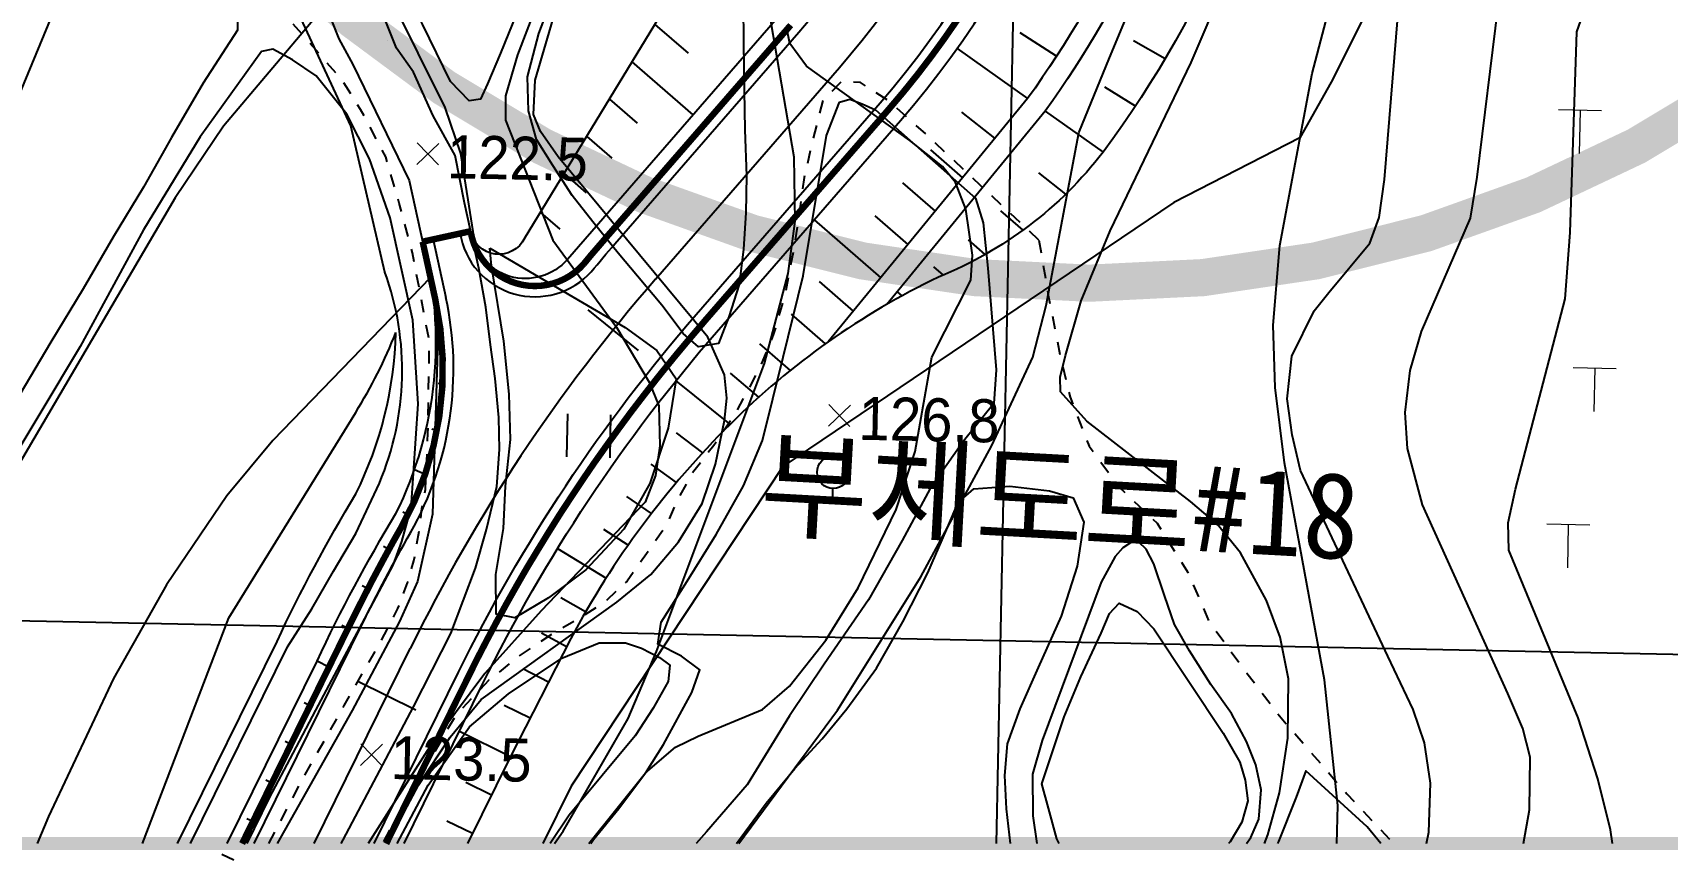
# Model space of a CAD drawing. Header units: metres. Extents: x 3558 to 3726, y 2272 to 2391.
# Drawn here: x 3689.23 to 3701.88, y 2304.1 to 2310.5 of the extents above; entities that cross this region are included whole.
import ezdxf
from ezdxf.lldxf.tags import DXFTag

# ---------------------------------------------------------------- set-up
doc = ezdxf.new("R2010")
doc.units = ezdxf.units.M
doc.header["$LTSCALE"] = 0.3
doc.linetypes.add('A-HIDDN01', pattern=[0.375, 0.25, -0.125])
for name, color, linetype in [('AB002', 7, 'Continuous'), ('AC003', 112, 'A-HIDDN01'), ('AD006', 9, 'Continuous'), ('BA010', 5, 'Continuous'), ('CA-ALGN-CNTL-부체18', 2, 'Continuous'), ('CA-ALGN-STSM-부체18', 2, 'Continuous'), ('CA-BORD-ROAD-부체18', 7, 'Continuous'), ('CA-TEXT', 3, 'Continuous'), ('CA002', 7, 'Continuous'), ('CA003', 8, 'Continuous'), ('CA004', 82, 'Continuous'), ('CA005', 81, 'Continuous'), ('CD-SDLB-TYP2', 3, 'H-DICHB02'), ('CD-SDLL-TYP4', 4, 'H-DICHL04'), ('CD-SDLV-TYP1', 4, 'H-DICHV01'), ('CE-SLOP-BORD', 4, 'Continuous'), ('CE-SLOP-CUTT', 2, 'Continuous'), ('CE-SLOP-FILL', 1, 'Continuous'), ('CX-COMM', 3, 'Continuous'), ('CZ-GRID', 1, 'Continuous'), ('CZ-HIDL', 2, 'A-DASHD01'), ('CZ-LIN1', 7, 'Continuous'), ('DA001', 80, 'A-DASHD01'), ('SI010', 8, 'Continuous'), ('SI011', 72, 'Continuous')]:
    doc.layers.add(name, color=color, linetype=linetype)
doc.styles.add('GHS', font='돋움.ttf')
doc.styles.get("Standard").update_dxf_attribs({"font": '돋움.ttf'})
tags = doc.linetypes.add('A-DASHD01', pattern=[0.75, 0.5, -0.25]).pattern_tags.tags
tags[6:7] = [DXFTag(74, 4), DXFTag(75, 0), DXFTag(340, '0'), DXFTag(46, 1.0), DXFTag(50, 0.0), DXFTag(44, 0.0), DXFTag(45, 0.0)]
tags[4:5] = [DXFTag(74, 4), DXFTag(75, 0), DXFTag(340, '0'), DXFTag(46, 1.0), DXFTag(50, 0.0), DXFTag(44, 0.0), DXFTag(45, 0.0)]
doc.linetypes.add('H-DICHB01', pattern='A,1e-05,[43,kscals.shx,S=0.1,R=0,X=0,Y=0],-0.666667,["B1",Standard,S=0.2,R=0,X=0,Y=-0.1],-0.383333', length=1.05001)
doc.linetypes.add('H-DICHB02', pattern='A,1e-05,[43,kscals.shx,S=0.1,R=0,X=0,Y=0],-0.633333,["B2",Standard,S=0.2,R=0,X=0,Y=-0.1],-0.416667', length=1.05001)
doc.linetypes.add('H-DICHL04', pattern='A,0.9,[32,kscals.shx,S=0.1,R=0,X=0,Y=0],-0.333333,["L4",Standard,S=0.2,R=0,X=0,Y=-0.1],-0.416667', length=1.65)
doc.linetypes.add('H-DICHV01', pattern='A,0.9,[32,kscals.shx,S=0.1,R=360,X=0,Y=0],-0.333333,["V1",Standard,S=0.2,R=360,X=0,Y=-0.1],-0.416667', length=1.65)
doc.linetypes.add('H-DICHV01R', pattern='A,0.9,[32,kscals.shx,S=0.1,R=0,X=0,Y=0],-0.666667,["V1",Standard,S=0.2,R=180,X=0,Y=0.1],-0.083333', length=1.65)

# ---------------------------------------------------------------- blocks, each defined once
blk = doc.blocks.new('CA002')
at = {"layer": 'CA002', "color": 8, "lineweight": 0}
for points in [[(-0.5, 0.5), (0.5, -0.5)], [(0.5, 0.5), (-0.5, -0.5)]]:
    blk.add_lwpolyline(points, dxfattribs=at)
blk = doc.blocks.new('AB002')
at = {"layer": 'AB002', "color": 8, "lineweight": 0, "flags": 128}
for points in [[(0, 0), (0, 2)], [(-1, 0), (1, 0)]]:
    blk.add_lwpolyline(points, dxfattribs=at)

msp = doc.modelspace()

# ---------------------------------------------------------------- linework, layer by layer
at = {"layer": 'AC003', "flags": 128}
for points, elevation in [([(3691.054, 2304.227), (3691.298, 2304.695), (3691.637, 2305.297), (3691.917, 2305.785), (3692.053, 2306.047), (3692.128, 2306.246), (3692.177, 2306.415), (3692.217, 2306.646), (3692.238, 2306.822), (3692.266, 2306.968), (3692.285, 2307.404), (3692.296, 2308.116), (3692.165, 2308.8), (3692.063, 2309.184), (3691.959, 2309.543), (3691.764, 2309.909), (3691.627, 2310.128), (3691.459, 2310.323), (3691.308, 2310.495), (3691.186, 2310.634), (3690.941, 2310.836), (3690.698, 2310.981), (3690.444, 2311.031), (3690.216, 2311.06), (3690.018, 2311.073), (3689.717, 2311.059)], 20.198), ([(3697.013, 2308.899), (3696.562, 2309.32), (3696.143, 2309.715), (3695.845, 2309.981), (3695.631, 2310.117), (3695.488, 2310.128), (3695.34, 2309.978), (3695.264, 2309.678), (3695.196, 2309.382), (3695.157, 2309.095), (3695.113, 2308.814), (3695.046, 2308.468), (3694.96, 2308.172), (3694.855, 2307.916), (3694.667, 2307.563), (3694.497, 2307.308), (3694.329, 2307.093), (3694.217, 2306.887), (3694.123, 2306.679), (3693.977, 2306.471), (3693.826, 2306.259), (3693.639, 2306.085), (3693.453, 2305.969), (3693.24, 2305.845), (3692.992, 2305.681), (3692.757, 2305.491), (3692.499, 2305.218), (3692.313, 2304.897), (3692.093, 2304.528), (3691.933, 2304.227)], 21.187), ([(3697.013, 2308.899), (3697.083, 2308.485), (3697.181, 2307.988), (3697.255, 2307.682), (3697.401, 2307.304), (3697.633, 2306.987), (3697.927, 2306.706), (3698.163, 2306.33), (3698.33, 2305.945), (3698.622, 2305.547), (3698.874, 2305.217), (3699.395, 2304.613), (3699.736, 2304.251), (3699.762, 2304.227)], 23.062)]:
    msp.add_lwpolyline(points, dxfattribs=dict(at, elevation=elevation))
at = {"layer": 'AD006', "flags": 128}
for points, elevation in [([(3691.481, 2310.74), (3691.595, 2310.457), (3691.703, 2310.257), (3692.14, 2309.359), (3692.357, 2308.371), (3692.358, 2308.046), (3692.321, 2306.777), (3692.205, 2306.256), (3692.066, 2305.945), (3691.698, 2305.257), (3691.117, 2304.227)], 20.108), ([(3691.613, 2304.227), (3691.628, 2304.257), (3692.174, 2305.286), (3692.462, 2305.852), (3692.654, 2306.358), (3692.739, 2306.657), (3692.819, 2306.99), (3692.838, 2307.278), (3692.833, 2307.525), (3692.804, 2307.827), (3692.769, 2308.088), (3692.734, 2308.38), (3692.678, 2308.68), (3692.567, 2309.186), (3692.496, 2309.554), (3692.325, 2309.861), (3692.172, 2310.199), (3692.042, 2310.385), (3691.95, 2310.617)], 20.228)]:
    msp.add_lwpolyline(points, dxfattribs=dict(at, elevation=elevation))
at = {"layer": 'BA010', "elevation": 21.18, "flags": 128}
for points in [[(3697.17, 2304.227), (3697.151, 2304.265), (3697.086, 2304.501), (3697.036, 2304.689), (3697.105, 2304.899), (3697.208, 2305.207), (3697.338, 2305.518), (3697.495, 2305.855), (3697.558, 2306.007), (3697.633, 2306.087), (3697.773, 2306.023), (3697.902, 2305.89), (3698.438, 2305.081)], [(3698.438, 2305.081), (3698.568, 2304.856), (3698.609, 2304.717), (3698.63, 2304.558), (3698.584, 2304.394), (3698.492, 2304.241), (3698.48, 2304.227)]]:
    msp.add_lwpolyline(points, dxfattribs=at)
at = {"layer": 'CA-ALGN-CNTL-부체18', "color": 1}
for p, q in [((3694.046, 2308.596), (3695.469, 2310.234)), ((3691.404, 2304.227), (3692.147, 2305.736))]:
    msp.add_line(p, q, dxfattribs=at)
for centre, radius, start, end in [((3690.437, 2314.607), 6.667, 319.0132, 356.4944), ((3704.111, 2299.851), 13.333, 139.0132, 153.8051)]:
    msp.add_arc(centre, radius, start, end, dxfattribs=at)
at = {"layer": 'CA-ALGN-STSM-부체18'}
for p, q in [((3693.521, 2308.358), (3693.911, 2308.044)), ((3691.743, 2305.483), (3692.192, 2305.262))]:
    msp.add_line(p, q, dxfattribs=at)
at = {"layer": 'CA-BORD-ROAD-부체18', "color": 1, "lineweight": 0, "const_width": 0.05}
for points in [[(3691.962, 2304.227), (3692.416, 2305.152), (3692.596, 2305.516), (3692.596, 2305.516), (3692.667, 2305.659), (3692.741, 2305.802), (3692.816, 2305.943), (3692.893, 2306.084), (3692.972, 2306.224), (3693.052, 2306.363), (3693.135, 2306.5), (3693.219, 2306.637), (3693.304, 2306.773), (3693.392, 2306.907), (3693.481, 2307.041), (3693.571, 2307.173), (3693.664, 2307.304), (3693.758, 2307.434), (3693.853, 2307.563), (3693.951, 2307.691), (3694.049, 2307.817), (3694.106, 2307.888), (3694.106, 2307.888), (3694.207, 2308.012), (3694.31, 2308.135), (3694.414, 2308.257), (3694.423, 2308.268), (3694.423, 2308.268), (3695.847, 2309.906), (3695.847, 2309.906), (3695.963, 2310.043), (3696.075, 2310.182), (3696.184, 2310.325), (3696.278, 2310.454), (3696.278, 2310.454), (3696.38, 2310.601)], [(3693.49, 2308.713), (3693.546, 2308.781), (3693.659, 2308.912), (3693.669, 2308.924), (3693.669, 2308.924), (3695.092, 2310.562)], [(3690.847, 2304.227), (3691.519, 2305.593), (3691.698, 2305.957), (3691.698, 2305.957), (3691.776, 2306.112), (3691.855, 2306.266), (3691.936, 2306.418), (3692.019, 2306.57), (3692.078, 2306.674)]]:
    msp.add_lwpolyline(points, dxfattribs=at)
at = {"layer": 'CA-BORD-ROAD-부체18', "color": 1, "lineweight": 0, "const_width": 0.05, "elevation": 20.228}
for points in [[(3692.615, 2308.967), (3692.244, 2308.886)], [(3692.244, 2308.886), (3692.342, 2308.438)]]:
    msp.add_lwpolyline(points, dxfattribs=at)
at = {"layer": 'CA-BORD-ROAD-부체18', "color": 1, "lineweight": 0, "const_width": 0.05}
for points in [[(3692.615, 2308.967, 0.633874), (3693.49, 2308.713)], [(3692.078, 2306.674, 0.184376), (3692.342, 2308.438)]]:
    msp.add_lwpolyline(points, format="xyb", dxfattribs=at)
at = {"layer": 'CA004', "flags": 128}
for points, elevation in [([(3699.318, 2304.227), (3699.327, 2304.521), (3699.224, 2305.494), (3698.914, 2307.174), (3698.841, 2307.758), (3698.825, 2308.239), (3698.877, 2308.856), (3699.128, 2310.189), (3699.313, 2310.897), (3699.512, 2311.443), (3700.2, 2312.72), (3700.498, 2313.107), (3701.301, 2314.029), (3701.675, 2314.336), (3701.913, 2314.468)], 21.667), ([(3691.973, 2304.227), (3692.213, 2304.68), (3692.458, 2305.05), (3692.697, 2305.342), (3693.747, 2306.096), (3694.01, 2306.309), (3694.225, 2306.562), (3694.406, 2306.859), (3694.51, 2307.165), (3694.579, 2307.503), (3694.597, 2307.675), (3694.58, 2307.856), (3694.451, 2308.147), (3693.293, 2309.544), (3693.156, 2309.739), (3693.102, 2309.871), (3693.115, 2310.135), (3693.35, 2310.939)], 20.833)]:
    msp.add_lwpolyline(points, dxfattribs=dict(at, elevation=elevation))
at = {"layer": 'CA005', "flags": 128}
for points, elevation in [([(3694.554, 2316.978), (3694.634, 2315.769), (3694.603, 2314.944), (3694.483, 2314.332), (3694.186, 2313.392), (3693.195, 2310.901), (3692.977, 2310.332), (3692.886, 2310.015), (3692.884, 2309.826), (3693.251, 2308.897), (3693.743, 2308.225), (3693.996, 2307.798), (3694.071, 2307.616), (3694.079, 2307.307), (3694.046, 2307.076), (3693.967, 2306.87), (3693.161, 2306.028), (3692.724, 2305.543), (3692.278, 2304.945), (3691.823, 2304.227)], 20.667), ([(3694.509, 2316.994), (3694.35, 2316.661), (3693.864, 2315.827), (3693.623, 2315.497), (3693.343, 2314.95), (3692.836, 2313.724), (3692.338, 2312.357), (3692.104, 2311.644), (3691.992, 2311.183), (3691.965, 2310.987), (3691.998, 2310.769), (3692.415, 2309.924), (3692.537, 2309.569), (3692.641, 2308.917), (3692.652, 2308.812), (3692.65, 2308.807)], 20.5), ([(3694.692, 2304.227), (3695.453, 2305.259), (3696.1, 2306.293), (3696.649, 2307.308), (3696.965, 2307.992), (3697.068, 2308.392), (3697.323, 2309.728), (3697.559, 2310.308), (3699.653, 2315.33), (3699.766, 2315.83), (3699.863, 2315.978), (3699.996, 2316.064), (3700.309, 2316.183), (3700.934, 2316.352), (3701.498, 2316.442), (3702.112, 2316.487), (3702.601, 2316.511), (3703.187, 2316.496), (3704.025, 2316.427), (3708.572, 2315.838), (3710.4, 2315.552), (3712.01, 2315.25), (3713.742, 2314.854)], 21.333), ([(3700.012, 2304.227), (3700.029, 2304.315), (3700.043, 2304.694), (3699.997, 2305.006), (3699.908, 2305.266), (3699.712, 2305.677), (3699.038, 2307.114), (3698.973, 2307.39), (3698.934, 2307.67), (3698.971, 2307.999), (3699.143, 2308.351), (3699.256, 2308.493), (3699.573, 2308.875), (3699.645, 2309.072), (3699.688, 2309.368), (3699.815, 2310.943), (3699.925, 2311.327), (3700.073, 2311.62), (3700.301, 2311.952), (3700.712, 2312.42), (3701.203, 2312.893), (3701.738, 2313.343), (3702.267, 2313.71)], 21.833), ([(3700.763, 2304.227), (3700.809, 2304.488), (3700.814, 2304.895), (3700.758, 2305.117), (3700.641, 2305.39), (3699.98, 2306.849), (3699.864, 2307.285), (3699.846, 2307.565), (3699.885, 2307.889), (3699.974, 2308.191), (3700.352, 2309.067), (3700.405, 2309.386), (3700.566, 2310.706), (3700.701, 2311.162), (3700.909, 2311.669), (3701.128, 2312.077), (3701.323, 2312.328), (3701.605, 2312.603), (3702.116, 2313.025)], 22), ([(3698.758, 2304.227), (3698.785, 2304.294), (3698.875, 2304.621), (3698.94, 2305.044), (3698.943, 2305.503), (3698.88, 2305.826), (3698.774, 2306.109), (3698.572, 2306.478), (3698.391, 2306.7), (3698.187, 2306.875), (3697.383, 2307.498), (3697.18, 2307.724), (3697.178, 2307.837), (3697.219, 2308.004), (3697.34, 2308.429), (3697.563, 2308.969), (3698.192, 2310.272), (3699.218, 2312.676)], 21.5), ([(3701.452, 2304.227), (3701.435, 2304.333), (3701.339, 2304.728), (3701.186, 2305.201), (3700.649, 2306.497), (3700.643, 2306.711), (3700.7, 2306.97), (3701.085, 2308.443), (3701.125, 2308.957), (3701.175, 2310.511), (3701.3, 2310.863), (3701.538, 2311.327), (3701.801, 2311.7), (3702.129, 2312.066)], 22.167), ([(3688.354, 2308.167), (3689.532, 2311.014)], 20.167), ([(3691.481, 2310.743), (3691.41, 2310.616), (3690.704, 2309.779), (3690.33, 2309.226), (3687.562, 2304.509), (3687.4, 2304.227)], 20.333), ([(3693.265, 2304.227), (3693.331, 2304.324), (3693.835, 2305.194), (3694.054, 2305.713), (3694.889, 2307.942), (3695.072, 2308.64), (3695.126, 2309.044), (3695.119, 2309.539), (3694.925, 2310.671)], 21), ([(3693.53, 2304.227), (3693.969, 2304.775), (3694.201, 2304.974), (3694.376, 2305.058), (3694.873, 2305.264), (3695.082, 2305.445), (3695.364, 2305.801), (3695.613, 2306.207), (3695.907, 2306.812), (3696.055, 2307.263), (3696.184, 2307.992), (3696.485, 2308.587), (3696.498, 2308.782), (3696.447, 2309.138), (3696.368, 2309.345), (3696.267, 2309.467), (3696.015, 2309.668), (3695.215, 2310.245), (3695.086, 2310.419), (3695.06, 2310.546)], 21.167), ([(3692.304, 2308.61), (3691.084, 2307.347), (3690.729, 2306.92), (3690.263, 2306.229), (3689.851, 2305.506), (3689.348, 2304.438), (3689.26, 2304.227)], 20.5), ([(3698.618, 2304.227), (3698.654, 2304.274), (3698.714, 2304.417), (3698.734, 2304.644), (3698.691, 2304.836), (3698.618, 2305.018), (3698.503, 2305.233), (3698.342, 2305.458), (3698.177, 2305.72), (3698.062, 2305.924), (3697.984, 2306.147), (3697.901, 2306.392), (3697.842, 2306.507), (3697.786, 2306.56), (3697.729, 2306.561), (3697.661, 2306.516), (3697.603, 2306.45), (3697.495, 2306.25)], 21.333), ([(3697.495, 2306.25), (3697.039, 2305.024), (3696.963, 2304.765), (3696.965, 2304.443), (3696.998, 2304.227)], 21.333)]:
    msp.add_lwpolyline(points, dxfattribs=dict(at, elevation=elevation))
at = {"layer": 'CD-SDLB-TYP2', "color": 4, "linetype": 'H-DICHB01', "ltscale": 10, "flags": 128}
msp.add_lwpolyline([(3711.716, 2310.232), (3708.569, 2310.775), (3705.476, 2311.786), (3702.348, 2312.755), (3700.79, 2312.669), (3700.79, 2312.669), (3699.877, 2311.49), (3699.699, 2311.023), (3699.498, 2310.566), (3699.275, 2310.12), (3699.031, 2309.689), (3698.056, 2309.19), (3698.056, 2309.19), (3698.056, 2309.19), (3698.056, 2309.19), (3698.056, 2309.19), (3698.056, 2309.19), (3695.03, 2307.146), (3695.03, 2307.146), (3695.03, 2307.146), (3695.03, 2307.146), (3695.03, 2307.146), (3695.03, 2307.146), (3693.393, 2304.671), (3693.174, 2304.227)], dxfattribs=at)
at = {"layer": 'CD-SDLL-TYP4', "linetype": 'H-DICHL04', "ltscale": 10, "flags": 128}
for points in [[(3691.869, 2304.227), (3692.521, 2305.553, -0.064632), (3694.361, 2308.323), (3695.784, 2309.961, 0.174556), (3697.518, 2314.436)], [(3692.533, 2308.954, 0.633874), (3693.552, 2308.658), (3693.548, 2308.653, -0.005162), (3693.732, 2308.869), (3695.155, 2310.507, 0.175831), (3696.686, 2314.487)], [(3690.94, 2304.227), (3691.773, 2305.92, -0.014665), (3692.15, 2306.633), (3692.15, 2306.633, 0.184376), (3692.423, 2308.455)], [(3692.15, 2306.633, -0.000491), (3692.163, 2306.657, -0.000491)]]:
    msp.add_lwpolyline(points, format="xyb", dxfattribs=at)
at = {"layer": 'CD-SDLL-TYP4', "linetype": 'H-DICHL04', "ltscale": 10, "elevation": 20.228, "flags": 128}
msp.add_lwpolyline([(3692.325, 2308.904), (3692.423, 2308.455)], dxfattribs=at)
at = {"layer": 'CD-SDLV-TYP1', "color": 4, "linetype": 'H-DICHV01R', "ltscale": 10, "flags": 128}
msp.add_lwpolyline([(3690.448, 2304.227), (3691.198, 2305.751), (3691.198, 2305.751), (3691.387, 2306.043), (3691.553, 2306.336), (3691.726, 2306.627), (3691.909, 2307.017, 0.188984), (3691.952, 2308.65), (3691.952, 2308.65), (3691.952, 2308.65), (3691.689, 2309.784), (3691.237, 2310.756), (3691.193, 2311.281), (3691.04, 2312.093)], format="xyb", dxfattribs=at)
at = {"layer": 'CE-SLOP-BORD', "color": 11}
for points in [[(3692.101, 2304.227), (3692.708, 2305.461, -0.064632), (3694.518, 2308.186), (3695.941, 2309.824, 0.172928), (3697.725, 2314.385)], [(3699.043, 2313.343, -0.126923), (3697.509, 2309.578, -0.132633), (3696.237, 2308.612, 0.084478), (3694.623, 2307.472, 0.074569), (3693.39, 2305.815), (3692.925, 2304.902), (3692.592, 2304.227)], [(3696.271, 2313.056, -0.086791), (3695.361, 2311.106, -0.017052), (3695.009, 2310.64), (3693.364, 2308.749, -0.642195), (3692.615, 2308.967)], [(3693.033, 2308.911), (3694.668, 2311.599, 0.075842), (3695.281, 2313.07, 0.075842)], [(3698.208, 2312.862, -0.103159), (3696.925, 2309.994), (3695.382, 2308.11)], [(3698.369, 2312.818, -0.102844), (3697.061, 2309.897), (3695.835, 2308.4)], [(3690.732, 2304.227), (3691.427, 2305.639, -0.027084), (3692.037, 2306.781, 0.182946), (3692.244, 2308.886)], [(3692.615, 2308.967, 0.633874), (3693.49, 2308.713)], [(3693.033, 2308.911, -0.709818), (3692.615, 2308.967, 1.439349)], [(3692.078, 2306.674, 0.184376), (3692.342, 2308.438)], [(3690.348, 2304.227), (3691.117, 2305.791, -0.027084), (3691.727, 2306.933, 0.109003), (3692.037, 2308.182)], [(3690.745, 2305.974), (3691.726, 2307.565, 0.043531), (3692.037, 2308.182, 0.043531)]]:
    msp.add_lwpolyline(points, format="xyb", dxfattribs=at)
for points in [[(3691.962, 2304.227), (3692.416, 2305.152), (3692.596, 2305.516), (3692.596, 2305.516), (3692.667, 2305.659), (3692.741, 2305.802), (3692.816, 2305.943), (3692.893, 2306.084), (3692.972, 2306.224), (3693.052, 2306.363), (3693.135, 2306.5), (3693.219, 2306.637), (3693.304, 2306.773), (3693.392, 2306.907), (3693.481, 2307.041), (3693.571, 2307.173), (3693.664, 2307.304), (3693.758, 2307.434), (3693.853, 2307.563), (3693.951, 2307.691), (3694.049, 2307.817), (3694.106, 2307.888), (3694.106, 2307.888), (3694.207, 2308.012), (3694.31, 2308.135), (3694.414, 2308.257), (3694.423, 2308.268), (3694.423, 2308.268), (3695.847, 2309.906), (3695.847, 2309.906), (3695.963, 2310.043), (3696.075, 2310.182), (3696.184, 2310.325), (3696.278, 2310.454), (3696.278, 2310.454), (3696.38, 2310.601)], [(3693.49, 2308.713), (3693.546, 2308.781), (3693.659, 2308.912), (3693.669, 2308.924), (3693.669, 2308.924), (3695.092, 2310.562)], [(3690.847, 2304.227), (3691.519, 2305.593), (3691.698, 2305.957), (3691.698, 2305.957), (3691.776, 2306.112), (3691.855, 2306.266), (3691.936, 2306.418), (3692.019, 2306.57), (3692.078, 2306.674)], [(3690.076, 2304.227), (3690.745, 2305.974)], [(3690.348, 2304.227), (3691.117, 2305.791)]]:
    msp.add_lwpolyline(points, dxfattribs=at)
at = {"layer": 'CE-SLOP-BORD', "color": 11, "elevation": 20.228}
for points in [[(3692.615, 2308.967), (3692.244, 2308.886)], [(3692.244, 2308.886), (3692.342, 2308.438)]]:
    msp.add_lwpolyline(points, dxfattribs=at)
at = {"layer": 'CE-SLOP-CUTT', "color": 11}
for p, q in [((3694.041, 2310.568), (3694.299, 2310.344)), ((3697.15, 2310.322), (3696.867, 2310.503)), ((3696.38, 2310.381), (3696.925, 2309.994)), ((3697.989, 2310.302), (3697.746, 2310.441)), ((3694.338, 2309.868), (3693.865, 2310.279)), ((3697.759, 2309.934), (3697.524, 2310.083)), ((3693.689, 2309.99), (3693.904, 2309.804)), ((3696.673, 2309.686), (3696.417, 2309.888)), ((3697.061, 2309.897), (3697.509, 2309.578)), ((3693.514, 2309.701), (3693.707, 2309.533)), ((3696.423, 2309.381), (3696.176, 2309.596)), ((3693.338, 2309.413), (3693.51, 2309.263)), ((3697.22, 2309.254), (3697.012, 2309.418)), ((3696.212, 2309.123), (3695.961, 2309.341)), ((3693.155, 2309.112), (3693.306, 2308.984)), ((3696.89, 2308.976), (3696.719, 2309.124)), ((3695.273, 2309.056), (3695.789, 2308.607)), ((3696.001, 2308.865), (3695.746, 2309.086)), ((3696.598, 2308.787), (3696.468, 2308.901)), ((3696.274, 2308.628), (3696.2, 2308.692)), ((3695.578, 2308.349), (3695.316, 2308.577)), ((3695.915, 2308.498), (3695.952, 2308.466)), ((3695.362, 2308.096), (3695.099, 2308.324)), ((3695.09, 2307.89), (3694.854, 2308.095)), ((3694.846, 2307.683), (3694.626, 2307.869)), ((3694.203, 2307.81), (3694.623, 2307.472)), ((3694.411, 2307.252), (3694.209, 2307.406)), ((3694.208, 2307.022), (3694.013, 2307.163)), ((3694.016, 2306.783), (3693.825, 2306.914)), ((3693.834, 2306.536), (3693.646, 2306.659)), ((3693.288, 2306.512), (3693.663, 2306.282)), ((3693.504, 2306.02), (3693.314, 2306.13)), ((3693.357, 2305.75), (3693.163, 2305.857)), ((3693.218, 2305.477), (3693.019, 2305.58)), ((3693.076, 2305.199), (3692.876, 2305.297)), ((3692.529, 2305.096), (3692.925, 2304.902)), ((3692.777, 2304.603), (3692.579, 2304.7)), ((3692.63, 2304.304), (3692.432, 2304.401))]:
    msp.add_line(p, q, dxfattribs=at)
at = {"layer": 'CE-SLOP-FILL', "color": 11}
for p, q in [((3691.983, 2306.504), (3691.942, 2306.527)), ((3691.82, 2306.199), (3691.776, 2306.222)), ((3691.666, 2305.892), (3691.619, 2305.915)), ((3691.519, 2305.593), (3691.427, 2305.639)), ((3691.372, 2305.294), (3691.326, 2305.317)), ((3691.225, 2304.995), (3691.179, 2305.018)), ((3691.078, 2304.696), (3691.031, 2304.719)), ((3690.931, 2304.397), (3690.884, 2304.419)), ((3690.783, 2304.098), (3690.691, 2304.143))]:
    msp.add_line(p, q, dxfattribs=at)
for points in [[(3692.349, 2308.407), (3692.332, 2308.406)], [(3692.393, 2308.095), (3692.37, 2308.095)], [(3692.397, 2307.786), (3692.364, 2307.788)], [(3692.354, 2307.423), (3692.314, 2307.435)], [(3692.263, 2307.085), (3692.18, 2307.12)], [(3692.13, 2306.772), (3692.091, 2306.793)]]:
    msp.add_lwpolyline(points, dxfattribs=at)
at = {"layer": 'CX-COMM', "color": 8, "lineweight": 0}
for p, q in [((3691.972, 2310.446), (3691.972, 2310.446)), ((3691.965, 2309.559), (3691.965, 2309.559)), ((3691.982, 2308.676), (3691.982, 2308.676)), ((3691.937, 2306.722), (3691.937, 2306.722))]:
    msp.add_line(p, q, dxfattribs=at)
at = {"layer": 'CZ-GRID', "color": 251, "flags": 128}
for points in [[(3696.685, 2304.227), (3697.239, 2331.523)], [(3673.564, 2306.269), (3713.742, 2305.453)]]:
    msp.add_lwpolyline(points, dxfattribs=at)
at = {"layer": 'CZ-HIDL', "ltscale": 10, "const_width": 0.288, "flags": 128}
msp.add_lwpolyline([(3688.421, 2317.545, -1), (3706.382, 2317.545, -1)], format="xyb", close=True, dxfattribs=at)
at = {"layer": 'CZ-LIN1', "const_width": 0.1}
msp.add_lwpolyline([(3673.564, 2304.227), (3713.742, 2304.227), (3713.742, 2331.523), (3673.564, 2331.523)], close=True, dxfattribs=at)
msp.add_lwpolyline([(3673.564, 2304.227), (3713.742, 2304.227), (3713.742, 2331.523), (3673.564, 2331.523)], close=True, dxfattribs=at)
at = {"layer": 'DA001', "color": 8, "flags": 128}
for points, elevation in [([(3695.524, 2314.342), (3695.437, 2314.095), (3695.355, 2313.825), (3695.24, 2313.514), (3695.131, 2313.214), (3695.015, 2312.885), (3694.941, 2312.558), (3694.865, 2312.181), (3694.831, 2311.832), (3694.788, 2311.473), (3694.743, 2311.105), (3694.723, 2310.725), (3694.727, 2310.424), (3694.731, 2310.055), (3694.737, 2309.753), (3694.751, 2309.396), (3694.744, 2309.11), (3694.726, 2308.827), (3694.694, 2308.554), (3694.614, 2308.304), (3694.533, 2308.097), (3694.379, 2308.072), (3694.26, 2308.176), (3694.094, 2308.394), (3693.907, 2308.618), (3693.757, 2308.796), (3693.56, 2309.039), (3693.4, 2309.244), (3693.251, 2309.475), (3693.125, 2309.678), (3693.063, 2309.899), (3693.056, 2310.161), (3693.142, 2310.498), (3693.318, 2310.959), (3693.515, 2311.464), (3693.699, 2311.985), (3693.875, 2312.461), (3694.039, 2312.917), (3694.185, 2313.275), (3694.297, 2313.541), (3694.459, 2313.962), (3694.572, 2314.278), (3694.694, 2314.614), (3694.805, 2314.995), (3694.771, 2315.21), (3694.772, 2315.505), (3694.826, 2315.759), (3694.92, 2316.001), (3695.053, 2316.293), (3695.223, 2316.533), (3695.394, 2316.656), (3695.64, 2316.703), (3695.845, 2316.699), (3696.034, 2316.658), (3696.195, 2316.602), (3696.312, 2316.533), (3696.331, 2316.337), (3696.199, 2316.073), (3696.072, 2315.839), (3695.964, 2315.608), (3695.866, 2315.357), (3695.524, 2314.342)], 20.853), ([(3694.309, 2314.15), (3694.141, 2313.59), (3693.955, 2313.028), (3693.663, 2312.359), (3693.424, 2311.782), (3693.179, 2311.172), (3692.97, 2310.649), (3692.847, 2310.344), (3692.747, 2310.107), (3692.691, 2309.99), (3692.604, 2309.975), (3692.459, 2310.126), (3692.243, 2310.569), (3692.059, 2310.938), (3692.049, 2311.115), (3692.115, 2311.409), (3692.256, 2311.866), (3692.411, 2312.301), (3692.848, 2313.459), (3693.286, 2314.627), (3693.528, 2315.224), (3693.696, 2315.484), (3693.883, 2315.705), (3694.045, 2315.837), (3694.17, 2315.881), (3694.306, 2315.857), (3694.459, 2315.754), (3694.583, 2315.559), (3694.61, 2315.317), (3694.562, 2315.015), (3694.309, 2314.15)], 20.577), ([(3689.7, 2310.933), (3690.527, 2310.877), (3690.658, 2310.825), (3690.808, 2310.73), (3690.812, 2310.522), (3690.545, 2310.112), (3690.301, 2309.692), (3690.085, 2309.309), (3689.849, 2308.921), (3689.616, 2308.52), (3689.366, 2308.109), (3689.127, 2307.704), (3688.88, 2307.277), (3688.666, 2306.911), (3688.406, 2306.49), (3688.127, 2306.047), (3687.892, 2305.653), (3687.639, 2305.237), (3687.395, 2304.833), (3687.136, 2304.383), (3687.048, 2304.227)], 20.133), ([(3690.887, 2304.227), (3691.059, 2304.58), (3691.241, 2304.928), (3691.417, 2305.26), (3691.602, 2305.609), (3691.775, 2305.931), (3692.016, 2306.383), (3692.083, 2306.565), (3692.154, 2306.825), (3692.21, 2307.631), (3692.168, 2308.279), (3691.992, 2309.071), (3691.833, 2309.527), (3691.657, 2309.874), (3691.421, 2310.171), (3691.237, 2310.293), (3691.085, 2310.376), (3690.998, 2310.359), (3690.523, 2309.697)], 20.298), ([(3693.545, 2304.227), (3693.567, 2304.258), (3693.763, 2304.499), (3693.976, 2304.784), (3694.108, 2304.993), (3694.327, 2305.396), (3694.388, 2305.571), (3694.246, 2305.677), (3694.064, 2305.771), (3694.091, 2305.941), (3694.291, 2306.257), (3694.515, 2306.619), (3694.727, 2306.995), (3694.875, 2307.347), (3695.034, 2307.992), (3695.189, 2308.621), (3695.369, 2309.707), (3695.471, 2309.967), (3695.55, 2309.989), (3695.646, 2309.952), (3695.748, 2309.906), (3696.521, 2309.224), (3696.581, 2309.032), (3696.617, 2308.68), (3696.681, 2307.893)], 21.137), ([(3690.523, 2309.697), (3690.085, 2308.978), (3689.595, 2308.074), (3688.984, 2307.058), (3688.567, 2306.275), (3688.221, 2305.668), (3687.86, 2305.147), (3687.511, 2304.607), (3687.264, 2304.227)], 20.298), ([(3692.764, 2308.837), (3693.331, 2308.503), (3693.812, 2308.222), (3694.055, 2308.045), (3694.206, 2307.824), (3694.145, 2307.443), (3694.003, 2307.013), (3693.8, 2306.66), (3693.507, 2306.346), (3693.218, 2306.13), (3692.958, 2305.975), (3692.812, 2306.003), (3692.81, 2306.31), (3692.869, 2306.667), (3692.884, 2306.994), (3692.923, 2307.356), (3692.913, 2307.707), (3692.872, 2308.116), (3692.778, 2308.698), (3692.764, 2308.837)], 20.577), ([(3696.681, 2307.893), (3696.664, 2307.634), (3696.43, 2307.342), (3696.171, 2306.975), (3695.954, 2306.573), (3695.693, 2306.113), (3695.351, 2305.615), (3695.083, 2305.217), (3694.756, 2304.682), (3694.441, 2304.318), (3694.361, 2304.227)], 21.137), ([(3694.672, 2304.227), (3694.903, 2304.541), (3695.125, 2304.809), (3695.336, 2305.039), (3695.526, 2305.27), (3695.757, 2305.585), (3695.96, 2305.944), (3696.154, 2306.322), (3696.298, 2306.656), (3696.387, 2306.868), (3696.509, 2306.973), (3696.788, 2306.993), (3697.096, 2306.957), (3697.279, 2306.903), (3697.361, 2306.714), (3697.309, 2306.375), (3697.186, 2305.988), (3697.006, 2305.591), (3696.866, 2305.269), (3696.767, 2304.998), (3696.747, 2304.755), (3696.76, 2304.496), (3696.791, 2304.227)], 21.137), ([(3692.047, 2304.227), (3692.287, 2304.679), (3692.606, 2305.132), (3692.908, 2305.386), (3693.322, 2305.661), (3693.609, 2305.78), (3693.813, 2305.78), (3693.937, 2305.74), (3694.077, 2305.668), (3694.158, 2305.608), (3694.145, 2305.481), (3694.029, 2305.275), (3693.888, 2305.061), (3693.377, 2304.447)], 20.975), ([(3699.658, 2304.227), (3699.552, 2304.356), (3699.079, 2304.789), (3699.004, 2304.586), (3698.867, 2304.243), (3698.86, 2304.227)], 21.747), ([(3693.377, 2304.447), (3693.231, 2304.227)], 20.975)]:
    msp.add_lwpolyline(points, dxfattribs=dict(at, elevation=elevation))
at = {"layer": 'SI010', "elevation": 21.152, "flags": 128}
msp.add_lwpolyline([(3695.417, 2306.892), (3695.419, 2306.976)], dxfattribs=at)
at = {"layer": 'SI010'}
msp.add_circle((3695.421, 2307.101, 21.152), 0.125, dxfattribs=at)
at = {"layer": 'SI011', "color": 8, "elevation": 20.565, "flags": 128}
for points in [[(3693.365, 2307.554), (3693.358, 2307.221)], [(3693.698, 2307.547), (3693.692, 2307.214)]]:
    msp.add_lwpolyline(points, dxfattribs=at)

# ---------------------------------------------------------------- block references
at = {"layer": 'AB002', "xscale": 0.1666666666565764, "yscale": 0.1666666666565106, "zscale": 0.1666666666567431, "rotation": 178.8362975944914}
for p in [(3701.2, 2309.902, 22.29), (3701.314, 2307.906, 22.293), (3701.109, 2306.695, 22.295)]:
    msp.add_blockref('AB002', p, dxfattribs=at)
at = {"layer": 'CA002', "xscale": 0.1666666666565764, "yscale": 0.1666666666565106, "zscale": 0.1666666666567431, "rotation": 178.8362975944914}
for p in [(3692.284, 2309.565, 20.412), (3695.469, 2307.54, 21.132), (3691.848, 2304.914, 20.585)]:
    msp.add_blockref('CA002', p, dxfattribs=at)

# ---------------------------------------------------------------- texts
at = {"layer": 'CA-TEXT', "color": 7, "insert": (3694.878, 2307.346, 8.856), "char_height": 0.66667, "width": 5.16575, "attachment_point": 1, "rotation": 356.8363}
msp.add_mtext('{\\fDotumChe|b0|i0|c129|p49;부체도로#18}', dxfattribs=at)
at = {"layer": 'CA003', "style": 'GHS'}
for s, p in [('122.5', (3692.429, 2309.378, 20.412)), ('126.8', (3695.614, 2307.353, 21.132)), ('123.5', (3691.993, 2304.727, 20.585))]:
    msp.add_text(s, height=0.3333, rotation=358.8363, dxfattribs=at).set_placement(p)

doc.saveas('drawing.dxf')
